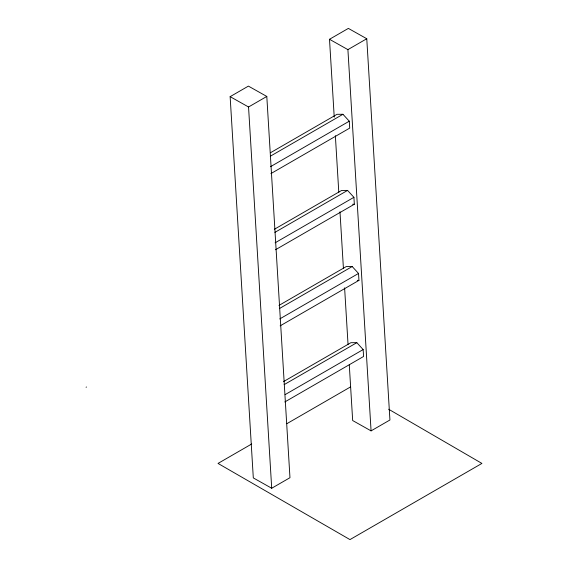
<?xml version="1.0" encoding="UTF-8"?>
<svg xmlns="http://www.w3.org/2000/svg" width="568" height="568" viewBox="0 0 568 568"><rect width="100%" height="100%" fill="white"/><g stroke="black" fill="none" stroke-linecap="round" stroke-linejoin="round"><path stroke-width="0.85" d="M230.139 96.652L248.401 86.109L266.804 96.446L289.971 477.702L271.71 488.246L253.307 477.908L230.139 96.652L248.543 106.99L271.71 488.246M334.232 117.129L329.504 39.284L348.361 28.4L366.765 38.738L389.932 419.993L371.074 430.878L352.671 420.54L349.284 364.812M248.543 106.99L266.804 96.446M329.504 39.284L347.907 49.629L366.765 38.738M270.467 152.742L337.03 114.31L342.944 114.289L349.284 121.19L349.703 128.112L270.901 173.609M270.261 156.257L342.944 114.289M270.482 166.694L349.284 121.19M274.323 229.309L341.659 190.436L347.573 190.415L353.914 197.316L354.333 204.239L275.523 249.735M274.891 232.383L347.573 190.415M275.104 242.813L353.914 197.316M86.087 387.248L86.499 387.007M278.952 305.428L346.281 266.555L352.195 266.541L358.536 273.442L358.955 280.365L280.152 325.862M279.513 308.502L352.195 266.541M279.733 318.939L358.536 273.442M283.588 381.561L350.917 342.689L356.825 342.674L363.158 349.568L363.577 356.477L284.767 401.981M284.142 384.635L356.825 342.674M285.115 394.625L363.158 349.568M251.688 443.991L218.027 463.424L349.973 539.6L481.912 463.424L388.618 409.223M286.883 423.671L350.385 387.007M352.643 204.246L354.333 204.239M357.265 280.365L358.955 280.365M347.907 49.629L371.074 430.878M335.361 135.709L338.798 192.318M339.983 211.779L343.42 268.394M344.606 287.855L348.042 344.471"/></g></svg>
